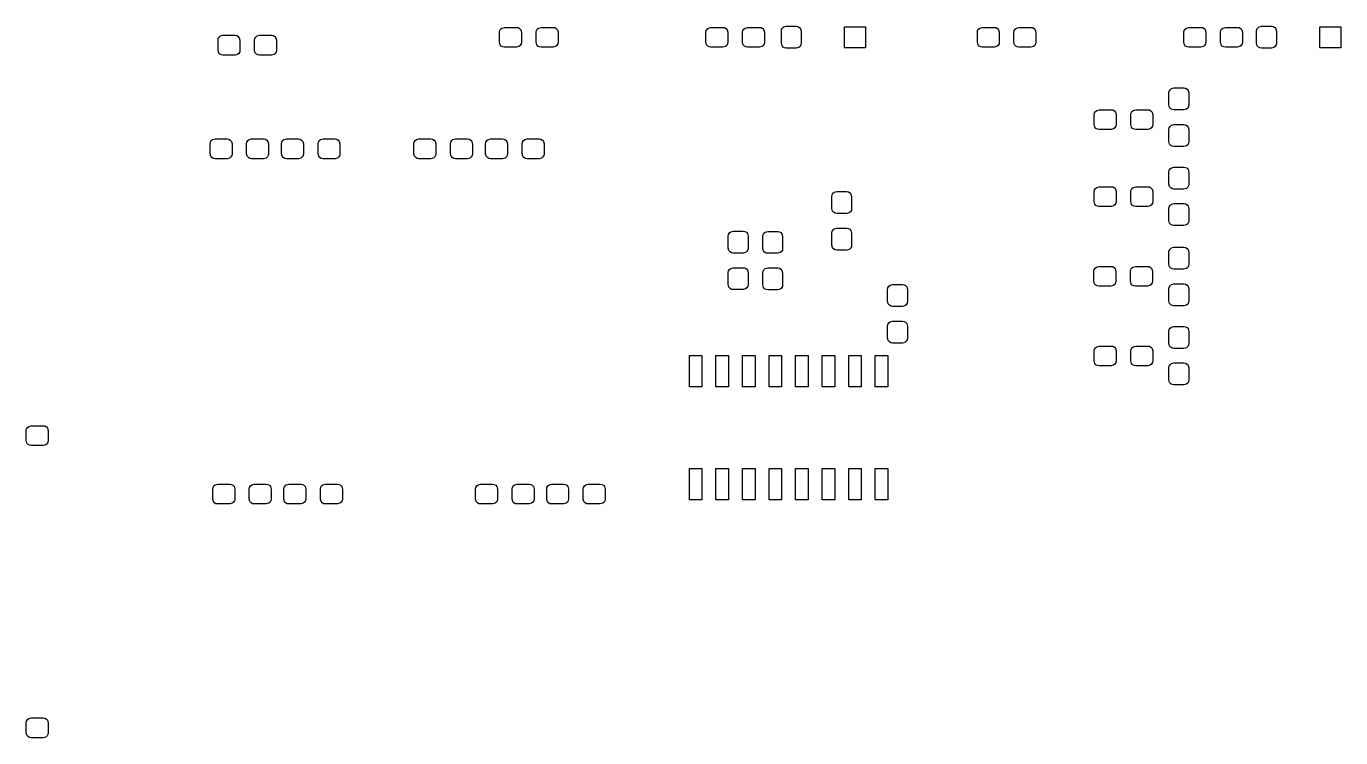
# Model space of a CAD drawing. Extents: x 40 to 162, y -131 to -60.
# Drawn here: x 98.8 to 161.7, y -131.2 to -97.1 of the extents above; entities that cross this region are included whole.
import ezdxf

# ---------------------------------------------------------------- set-up
doc = ezdxf.new("R2010")
doc.units = 0
doc.header["$MEASUREMENT"] = 0
doc.layers.add('BLACK', color=7, linetype='CONTINUOUS')

msp = doc.modelspace()

# ---------------------------------------------------------------- linework, layer by layer
at = {"layer": 'BLACK', "linetype": 'CONTINUOUS'}
for p, q in [((121.423, -97.4255), (121.437, -97.3443)), ((121.423, -97.9005), (121.423, -97.4255)), ((121.437, -97.3443), (121.479, -97.2728)), ((121.479, -97.2728), (121.542, -97.2198)), ((121.542, -97.2198), (121.66, -97.188)), ((121.66, -97.188), (122.235, -97.188)), ((122.235, -97.188), (122.317, -97.2023)), ((122.317, -97.2023), (122.388, -97.2436)), ((122.388, -97.2436), (122.441, -97.3067)), ((122.441, -97.3067), (122.473, -97.4255)), ((122.473, -97.4255), (122.473, -97.9005)), ((123.173, -97.4255), (123.187, -97.3443)), ((123.173, -97.9005), (123.173, -97.4255)), ((123.187, -97.3443), (123.229, -97.2728)), ((123.229, -97.2728), (123.292, -97.2198)), ((123.292, -97.2198), (123.41, -97.188)), ((123.41, -97.188), (123.985, -97.188)), ((123.985, -97.188), (124.067, -97.2023)), ((124.067, -97.2023), (124.138, -97.2436)), ((124.138, -97.2436), (124.191, -97.3067)), ((124.191, -97.3067), (124.223, -97.4255)), ((124.223, -97.4255), (124.223, -97.9005)), ((131.301, -97.4255), (131.315, -97.3443)), ((131.301, -97.9005), (131.301, -97.4255)), ((131.315, -97.3443), (131.357, -97.2728)), ((131.357, -97.2728), (131.42, -97.2198)), ((131.42, -97.2198), (131.538, -97.188)), ((131.538, -97.188), (132.113, -97.188)), ((132.113, -97.188), (132.195, -97.2023)), ((132.195, -97.2023), (132.266, -97.2436)), ((132.266, -97.2436), (132.319, -97.3067)), ((132.319, -97.3067), (132.351, -97.4255)), ((132.351, -97.4255), (132.351, -97.9005)), ((133.051, -97.4255), (133.065, -97.3443)), ((133.051, -97.9005), (133.051, -97.4255)), ((133.065, -97.3443), (133.107, -97.2728)), ((133.107, -97.2728), (133.17, -97.2198)), ((133.17, -97.2198), (133.288, -97.188)), ((133.288, -97.188), (133.863, -97.188)), ((133.863, -97.188), (133.945, -97.2023)), ((133.945, -97.2023), (134.016, -97.2436)), ((134.016, -97.2436), (134.069, -97.3067)), ((134.069, -97.3067), (134.101, -97.4255)), ((134.101, -97.4255), (134.101, -97.9005)), ((134.907, -97.3755), (134.921, -97.2943)), ((134.907, -97.9505), (134.907, -97.3755)), ((134.921, -97.2943), (134.963, -97.2228)), ((134.963, -97.2228), (135.026, -97.1698)), ((135.026, -97.1698), (135.144, -97.138)), ((135.144, -97.138), (135.619, -97.138)), ((135.619, -97.138), (135.701, -97.1523)), ((135.701, -97.1523), (135.772, -97.1936)), ((135.772, -97.1936), (135.825, -97.2567)), ((135.825, -97.2567), (135.857, -97.3755)), ((135.857, -97.3755), (135.857, -97.9505)), ((137.93, -98.163), (137.93, -97.163)), ((137.93, -97.163), (138.93, -97.163)), ((138.93, -97.163), (138.93, -98.163)), ((144.283, -97.4255), (144.297, -97.3443)), ((144.283, -97.9005), (144.283, -97.4255)), ((144.297, -97.3443), (144.339, -97.2728)), ((144.339, -97.2728), (144.402, -97.2198)), ((144.402, -97.2198), (144.52, -97.188)), ((144.52, -97.188), (145.095, -97.188)), ((145.095, -97.188), (145.177, -97.2023)), ((145.177, -97.2023), (145.248, -97.2436)), ((145.248, -97.2436), (145.301, -97.3067)), ((145.301, -97.3067), (145.333, -97.4255)), ((145.333, -97.4255), (145.333, -97.9005)), ((146.033, -97.4255), (146.047, -97.3443)), ((146.033, -97.9005), (146.033, -97.4255)), ((146.047, -97.3443), (146.089, -97.2728)), ((146.089, -97.2728), (146.152, -97.2198)), ((146.152, -97.2198), (146.27, -97.188)), ((146.27, -97.188), (146.845, -97.188)), ((146.845, -97.188), (146.927, -97.2023)), ((146.927, -97.2023), (146.998, -97.2436)), ((146.998, -97.2436), (147.051, -97.3067)), ((147.051, -97.3067), (147.083, -97.4255)), ((147.083, -97.4255), (147.083, -97.9005)), ((154.161, -97.4255), (154.175, -97.3443)), ((154.161, -97.9005), (154.161, -97.4255)), ((154.175, -97.3443), (154.217, -97.2728)), ((154.217, -97.2728), (154.28, -97.2198)), ((154.28, -97.2198), (154.398, -97.188)), ((154.398, -97.188), (154.974, -97.188)), ((154.974, -97.188), (155.055, -97.2023)), ((155.055, -97.2023), (155.126, -97.2436)), ((155.126, -97.2436), (155.179, -97.3067)), ((155.179, -97.3067), (155.211, -97.4255)), ((155.211, -97.4255), (155.211, -97.9005)), ((155.911, -97.4255), (155.925, -97.3443)), ((155.911, -97.9005), (155.911, -97.4255)), ((155.925, -97.3443), (155.967, -97.2728)), ((155.967, -97.2728), (156.03, -97.2198)), ((156.03, -97.2198), (156.148, -97.188)), ((156.148, -97.188), (156.724, -97.188)), ((156.724, -97.188), (156.805, -97.2023)), ((156.805, -97.2023), (156.876, -97.2436)), ((156.876, -97.2436), (156.929, -97.3067)), ((156.929, -97.3067), (156.961, -97.4255)), ((156.961, -97.4255), (156.961, -97.9005)), ((157.64, -97.3755), (157.654, -97.2943)), ((157.64, -97.9505), (157.64, -97.3755)), ((157.654, -97.2943), (157.696, -97.2228)), ((157.696, -97.2228), (157.759, -97.1698)), ((157.759, -97.1698), (157.877, -97.138)), ((157.877, -97.138), (158.352, -97.138)), ((158.352, -97.138), (158.434, -97.1523)), ((158.434, -97.1523), (158.505, -97.1936)), ((158.505, -97.1936), (158.558, -97.2567)), ((158.558, -97.2567), (158.59, -97.3755)), ((158.59, -97.3755), (158.59, -97.9505)), ((160.663, -98.163), (160.663, -97.163)), ((160.663, -97.163), (161.663, -97.163)), ((161.663, -97.163), (161.663, -98.163)), ((107.961, -97.8065), (107.975, -97.7253)), ((107.961, -98.2815), (107.961, -97.8065)), ((107.975, -97.7253), (108.017, -97.6538)), ((108.017, -97.6538), (108.08, -97.6008)), ((108.08, -97.6008), (108.198, -97.569)), ((108.198, -97.569), (108.773, -97.569)), ((108.773, -97.569), (108.855, -97.5833)), ((108.855, -97.5833), (108.926, -97.6246)), ((108.926, -97.6246), (108.979, -97.6877)), ((108.979, -97.6877), (109.011, -97.8065)), ((109.011, -97.8065), (109.011, -98.2815)), ((109.711, -97.8065), (109.725, -97.7253)), ((109.711, -98.2815), (109.711, -97.8065)), ((109.725, -97.7253), (109.767, -97.6538)), ((109.767, -97.6538), (109.83, -97.6008)), ((109.83, -97.6008), (109.948, -97.569)), ((109.948, -97.569), (110.523, -97.569)), ((110.523, -97.569), (110.605, -97.5833)), ((110.605, -97.5833), (110.676, -97.6246)), ((110.676, -97.6246), (110.729, -97.6877)), ((110.729, -97.6877), (110.761, -97.8065)), ((110.761, -97.8065), (110.761, -98.2815)), ((121.455, -98.0192), (121.423, -97.9005)), ((121.508, -98.0824), (121.455, -98.0192)), ((121.579, -98.1237), (121.508, -98.0824)), ((122.417, -98.0532), (122.354, -98.1062)), ((122.459, -97.9817), (122.417, -98.0532)), ((122.473, -97.9005), (122.459, -97.9817)), ((123.205, -98.0192), (123.173, -97.9005)), ((123.258, -98.0824), (123.205, -98.0192)), ((123.329, -98.1237), (123.258, -98.0824)), ((124.167, -98.0532), (124.104, -98.1062)), ((124.209, -97.9817), (124.167, -98.0532)), ((124.223, -97.9005), (124.209, -97.9817)), ((131.333, -98.0192), (131.301, -97.9005)), ((131.386, -98.0824), (131.333, -98.0192)), ((131.457, -98.1237), (131.386, -98.0824)), ((132.295, -98.0532), (132.232, -98.1062)), ((132.337, -97.9817), (132.295, -98.0532)), ((132.351, -97.9005), (132.337, -97.9817)), ((133.083, -98.0192), (133.051, -97.9005)), ((133.136, -98.0824), (133.083, -98.0192)), ((133.207, -98.1237), (133.136, -98.0824)), ((134.045, -98.0532), (133.982, -98.1062)), ((134.087, -97.9817), (134.045, -98.0532)), ((134.101, -97.9005), (134.087, -97.9817)), ((134.939, -98.0692), (134.907, -97.9505)), ((134.992, -98.1324), (134.939, -98.0692)), ((135.843, -98.0317), (135.801, -98.1032)), ((135.857, -97.9505), (135.843, -98.0317)), ((144.315, -98.0192), (144.283, -97.9005)), ((144.368, -98.0824), (144.315, -98.0192)), ((144.439, -98.1237), (144.368, -98.0824)), ((145.277, -98.0532), (145.214, -98.1062)), ((145.319, -97.9817), (145.277, -98.0532)), ((145.333, -97.9005), (145.319, -97.9817)), ((146.065, -98.0192), (146.033, -97.9005)), ((146.118, -98.0824), (146.065, -98.0192)), ((146.189, -98.1237), (146.118, -98.0824)), ((147.027, -98.0532), (146.964, -98.1062)), ((147.069, -97.9817), (147.027, -98.0532)), ((147.083, -97.9005), (147.069, -97.9817)), ((154.193, -98.0192), (154.161, -97.9005)), ((154.246, -98.0824), (154.193, -98.0192)), ((154.317, -98.1237), (154.246, -98.0824)), ((155.155, -98.0532), (155.092, -98.1062)), ((155.197, -97.9817), (155.155, -98.0532)), ((155.211, -97.9005), (155.197, -97.9817)), ((155.943, -98.0192), (155.911, -97.9005)), ((155.996, -98.0824), (155.943, -98.0192)), ((156.067, -98.1237), (155.996, -98.0824)), ((156.905, -98.0532), (156.842, -98.1062)), ((156.947, -97.9817), (156.905, -98.0532)), ((156.961, -97.9005), (156.947, -97.9817)), ((157.672, -98.0692), (157.64, -97.9505)), ((157.725, -98.1324), (157.672, -98.0692)), ((158.576, -98.0317), (158.534, -98.1032)), ((158.59, -97.9505), (158.576, -98.0317)), ((107.993, -98.4002), (107.961, -98.2815)), ((108.046, -98.4634), (107.993, -98.4002)), ((108.117, -98.5047), (108.046, -98.4634)), ((108.198, -98.519), (108.117, -98.5047)), ((108.773, -98.519), (108.198, -98.519)), ((108.892, -98.4872), (108.773, -98.519)), ((108.955, -98.4342), (108.892, -98.4872)), ((108.997, -98.3627), (108.955, -98.4342)), ((109.011, -98.2815), (108.997, -98.3627)), ((109.743, -98.4002), (109.711, -98.2815)), ((109.796, -98.4634), (109.743, -98.4002)), ((109.867, -98.5047), (109.796, -98.4634)), ((109.948, -98.519), (109.867, -98.5047)), ((110.523, -98.519), (109.948, -98.519)), ((110.642, -98.4872), (110.523, -98.519)), ((110.705, -98.4342), (110.642, -98.4872)), ((110.747, -98.3627), (110.705, -98.4342)), ((110.761, -98.2815), (110.747, -98.3627)), ((121.66, -98.138), (121.579, -98.1237)), ((122.235, -98.138), (121.66, -98.138)), ((122.354, -98.1062), (122.235, -98.138)), ((123.41, -98.138), (123.329, -98.1237)), ((123.985, -98.138), (123.41, -98.138)), ((124.104, -98.1062), (123.985, -98.138)), ((131.538, -98.138), (131.457, -98.1237)), ((132.113, -98.138), (131.538, -98.138)), ((132.232, -98.1062), (132.113, -98.138)), ((133.288, -98.138), (133.207, -98.1237)), ((133.863, -98.138), (133.288, -98.138)), ((133.982, -98.1062), (133.863, -98.138)), ((135.063, -98.1737), (134.992, -98.1324)), ((135.144, -98.188), (135.063, -98.1737)), ((135.619, -98.188), (135.144, -98.188)), ((135.738, -98.1562), (135.619, -98.188)), ((135.801, -98.1032), (135.738, -98.1562)), ((138.93, -98.163), (137.93, -98.163)), ((144.52, -98.138), (144.439, -98.1237)), ((145.095, -98.138), (144.52, -98.138)), ((145.214, -98.1062), (145.095, -98.138)), ((146.27, -98.138), (146.189, -98.1237)), ((146.845, -98.138), (146.27, -98.138)), ((146.964, -98.1062), (146.845, -98.138)), ((154.398, -98.138), (154.317, -98.1237)), ((154.974, -98.138), (154.398, -98.138)), ((155.092, -98.1062), (154.974, -98.138)), ((156.148, -98.138), (156.067, -98.1237)), ((156.724, -98.138), (156.148, -98.138)), ((156.842, -98.1062), (156.724, -98.138)), ((157.796, -98.1737), (157.725, -98.1324)), ((157.877, -98.188), (157.796, -98.1737)), ((158.352, -98.188), (157.877, -98.188)), ((158.471, -98.1562), (158.352, -98.188)), ((158.534, -98.1032), (158.471, -98.1562)), ((161.663, -98.163), (160.663, -98.163)), ((153.449, -100.325), (153.463, -100.243)), ((153.449, -100.899), (153.449, -100.325)), ((153.463, -100.243), (153.505, -100.172)), ((153.505, -100.172), (153.568, -100.119)), ((153.568, -100.119), (153.686, -100.087)), ((153.686, -100.087), (154.161, -100.087)), ((154.161, -100.087), (154.243, -100.101)), ((154.243, -100.101), (154.314, -100.143)), ((154.314, -100.143), (154.367, -100.206)), ((154.367, -100.206), (154.399, -100.325)), ((154.399, -100.325), (154.399, -100.899)), ((149.885, -101.281), (149.927, -101.21)), ((149.927, -101.21), (149.99, -101.157)), ((149.99, -101.157), (150.108, -101.125)), ((150.108, -101.125), (150.683, -101.125)), ((150.683, -101.125), (150.765, -101.139)), ((150.765, -101.139), (150.836, -101.181)), ((150.836, -101.181), (150.889, -101.244)), ((151.635, -101.281), (151.677, -101.21)), ((151.677, -101.21), (151.74, -101.157)), ((151.74, -101.157), (151.858, -101.125)), ((151.858, -101.125), (152.433, -101.125)), ((152.433, -101.125), (152.515, -101.139)), ((152.515, -101.139), (152.586, -101.181)), ((152.586, -101.181), (152.639, -101.244)), ((153.481, -101.018), (153.449, -100.899)), ((153.534, -101.081), (153.481, -101.018)), ((153.605, -101.123), (153.534, -101.081)), ((153.686, -101.137), (153.605, -101.123)), ((154.161, -101.137), (153.686, -101.137)), ((154.28, -101.105), (154.161, -101.137)), ((154.343, -101.052), (154.28, -101.105)), ((154.385, -100.981), (154.343, -101.052)), ((154.399, -100.899), (154.385, -100.981)), ((149.871, -101.362), (149.885, -101.281)), ((149.871, -101.837), (149.871, -101.362)), ((149.903, -101.956), (149.871, -101.837)), ((150.889, -101.244), (150.921, -101.362)), ((150.921, -101.837), (150.907, -101.919)), ((150.921, -101.362), (150.921, -101.837)), ((151.621, -101.362), (151.635, -101.281)), ((151.621, -101.837), (151.621, -101.362)), ((151.653, -101.956), (151.621, -101.837)), ((152.639, -101.244), (152.671, -101.362)), ((152.671, -101.837), (152.657, -101.919)), ((152.671, -101.362), (152.671, -101.837)), ((153.568, -101.869), (153.686, -101.837)), ((153.686, -101.837), (154.161, -101.837)), ((154.161, -101.837), (154.243, -101.851)), ((154.243, -101.851), (154.314, -101.893)), ((149.956, -102.019), (149.903, -101.956)), ((150.027, -102.061), (149.956, -102.019)), ((150.108, -102.075), (150.027, -102.061)), ((150.683, -102.075), (150.108, -102.075)), ((150.802, -102.043), (150.683, -102.075)), ((150.865, -101.99), (150.802, -102.043)), ((150.907, -101.919), (150.865, -101.99)), ((151.706, -102.019), (151.653, -101.956)), ((151.777, -102.061), (151.706, -102.019)), ((151.858, -102.075), (151.777, -102.061)), ((152.433, -102.075), (151.858, -102.075)), ((152.552, -102.043), (152.433, -102.075)), ((152.615, -101.99), (152.552, -102.043)), ((152.657, -101.919), (152.615, -101.99)), ((153.449, -102.075), (153.463, -101.993)), ((153.449, -102.649), (153.449, -102.075)), ((153.463, -101.993), (153.505, -101.922)), ((153.505, -101.922), (153.568, -101.869)), ((154.314, -101.893), (154.367, -101.956)), ((154.367, -101.956), (154.399, -102.075)), ((154.399, -102.075), (154.399, -102.649)), ((107.58, -102.759), (107.594, -102.678)), ((107.58, -103.234), (107.58, -102.759)), ((107.594, -102.678), (107.636, -102.607)), ((107.636, -102.607), (107.699, -102.554)), ((107.699, -102.554), (107.817, -102.522)), ((107.817, -102.522), (108.392, -102.522)), ((108.392, -102.522), (108.474, -102.536)), ((108.474, -102.536), (108.545, -102.578)), ((108.545, -102.578), (108.598, -102.641)), ((108.598, -102.641), (108.63, -102.759)), ((108.63, -102.759), (108.63, -103.234)), ((109.33, -102.759), (109.344, -102.678)), ((109.33, -103.234), (109.33, -102.759)), ((109.344, -102.678), (109.386, -102.607)), ((109.386, -102.607), (109.449, -102.554)), ((109.449, -102.554), (109.567, -102.522)), ((109.567, -102.522), (110.142, -102.522)), ((110.142, -102.522), (110.224, -102.536)), ((110.224, -102.536), (110.295, -102.578)), ((110.295, -102.578), (110.348, -102.641)), ((110.348, -102.641), (110.38, -102.759)), ((110.38, -102.759), (110.38, -103.234)), ((110.995, -102.759), (111.009, -102.678)), ((110.995, -103.234), (110.995, -102.759)), ((111.009, -102.678), (111.051, -102.607)), ((111.051, -102.607), (111.114, -102.554)), ((111.114, -102.554), (111.233, -102.522)), ((111.233, -102.522), (111.807, -102.522)), ((111.807, -102.522), (111.889, -102.536)), ((111.889, -102.536), (111.96, -102.578)), ((111.96, -102.578), (112.013, -102.641)), ((112.013, -102.641), (112.045, -102.759)), ((112.045, -102.759), (112.045, -103.234)), ((112.745, -102.759), (112.759, -102.678)), ((112.745, -103.234), (112.745, -102.759)), ((112.759, -102.678), (112.801, -102.607)), ((112.801, -102.607), (112.864, -102.554)), ((112.864, -102.554), (112.983, -102.522)), ((112.983, -102.522), (113.557, -102.522)), ((113.557, -102.522), (113.639, -102.536)), ((113.639, -102.536), (113.71, -102.578)), ((113.71, -102.578), (113.763, -102.641)), ((113.763, -102.641), (113.795, -102.759)), ((113.795, -102.759), (113.795, -103.234)), ((117.331, -102.759), (117.345, -102.678)), ((117.331, -103.234), (117.331, -102.759)), ((117.345, -102.678), (117.387, -102.607)), ((117.387, -102.607), (117.45, -102.554)), ((117.45, -102.554), (117.569, -102.522)), ((117.569, -102.522), (118.143, -102.522)), ((118.143, -102.522), (118.225, -102.536)), ((118.225, -102.536), (118.296, -102.578)), ((118.296, -102.578), (118.349, -102.641)), ((118.349, -102.641), (118.381, -102.759)), ((118.381, -102.759), (118.381, -103.234)), ((119.081, -102.759), (119.095, -102.678)), ((119.081, -103.234), (119.081, -102.759)), ((119.095, -102.678), (119.137, -102.607)), ((119.137, -102.607), (119.2, -102.554)), ((119.2, -102.554), (119.319, -102.522)), ((119.319, -102.522), (119.893, -102.522)), ((119.893, -102.522), (119.975, -102.536)), ((119.975, -102.536), (120.046, -102.578)), ((120.046, -102.578), (120.099, -102.641)), ((120.099, -102.641), (120.131, -102.759)), ((120.131, -102.759), (120.131, -103.234)), ((120.76, -102.759), (120.774, -102.678)), ((120.76, -103.234), (120.76, -102.759)), ((120.774, -102.678), (120.816, -102.607)), ((120.816, -102.607), (120.879, -102.554)), ((120.879, -102.554), (120.997, -102.522)), ((120.997, -102.522), (121.572, -102.522)), ((121.572, -102.522), (121.654, -102.536)), ((121.654, -102.536), (121.725, -102.578)), ((121.725, -102.578), (121.778, -102.641)), ((121.778, -102.641), (121.81, -102.759)), ((121.81, -102.759), (121.81, -103.234)), ((122.51, -102.759), (122.524, -102.678)), ((122.51, -103.234), (122.51, -102.759)), ((122.524, -102.678), (122.566, -102.607)), ((122.566, -102.607), (122.629, -102.554)), ((122.629, -102.554), (122.747, -102.522)), ((122.747, -102.522), (123.322, -102.522)), ((123.322, -102.522), (123.404, -102.536)), ((123.404, -102.536), (123.475, -102.578)), ((123.475, -102.578), (123.528, -102.641)), ((123.528, -102.641), (123.56, -102.759)), ((123.56, -102.759), (123.56, -103.234)), ((153.481, -102.768), (153.449, -102.649)), ((153.534, -102.831), (153.481, -102.768)), ((153.605, -102.873), (153.534, -102.831)), ((153.686, -102.887), (153.605, -102.873)), ((154.161, -102.887), (153.686, -102.887)), ((154.28, -102.855), (154.161, -102.887)), ((154.343, -102.802), (154.28, -102.855)), ((154.385, -102.731), (154.343, -102.802)), ((154.399, -102.649), (154.385, -102.731)), ((107.612, -103.353), (107.58, -103.234)), ((107.665, -103.416), (107.612, -103.353)), ((107.736, -103.458), (107.665, -103.416)), ((107.817, -103.472), (107.736, -103.458)), ((108.392, -103.472), (107.817, -103.472)), ((108.511, -103.44), (108.392, -103.472)), ((108.574, -103.387), (108.511, -103.44)), ((108.616, -103.316), (108.574, -103.387)), ((108.63, -103.234), (108.616, -103.316)), ((109.362, -103.353), (109.33, -103.234)), ((109.415, -103.416), (109.362, -103.353)), ((109.486, -103.458), (109.415, -103.416)), ((109.567, -103.472), (109.486, -103.458)), ((110.142, -103.472), (109.567, -103.472)), ((110.261, -103.44), (110.142, -103.472)), ((110.324, -103.387), (110.261, -103.44)), ((110.366, -103.316), (110.324, -103.387)), ((110.38, -103.234), (110.366, -103.316)), ((111.027, -103.353), (110.995, -103.234)), ((111.08, -103.416), (111.027, -103.353)), ((111.151, -103.458), (111.08, -103.416)), ((111.233, -103.472), (111.151, -103.458)), ((111.807, -103.472), (111.233, -103.472)), ((111.926, -103.44), (111.807, -103.472)), ((111.989, -103.387), (111.926, -103.44)), ((112.031, -103.316), (111.989, -103.387)), ((112.045, -103.234), (112.031, -103.316)), ((112.777, -103.353), (112.745, -103.234)), ((112.83, -103.416), (112.777, -103.353)), ((112.901, -103.458), (112.83, -103.416)), ((112.983, -103.472), (112.901, -103.458)), ((113.557, -103.472), (112.983, -103.472)), ((113.676, -103.44), (113.557, -103.472)), ((113.739, -103.387), (113.676, -103.44)), ((113.781, -103.316), (113.739, -103.387)), ((113.795, -103.234), (113.781, -103.316)), ((117.363, -103.353), (117.331, -103.234)), ((117.416, -103.416), (117.363, -103.353)), ((117.487, -103.458), (117.416, -103.416)), ((117.569, -103.472), (117.487, -103.458)), ((118.143, -103.472), (117.569, -103.472)), ((118.262, -103.44), (118.143, -103.472)), ((118.325, -103.387), (118.262, -103.44)), ((118.367, -103.316), (118.325, -103.387)), ((118.381, -103.234), (118.367, -103.316)), ((119.113, -103.353), (119.081, -103.234)), ((119.166, -103.416), (119.113, -103.353)), ((119.237, -103.458), (119.166, -103.416)), ((119.319, -103.472), (119.237, -103.458)), ((119.893, -103.472), (119.319, -103.472)), ((120.012, -103.44), (119.893, -103.472)), ((120.075, -103.387), (120.012, -103.44)), ((120.117, -103.316), (120.075, -103.387)), ((120.131, -103.234), (120.117, -103.316)), ((120.792, -103.353), (120.76, -103.234)), ((120.845, -103.416), (120.792, -103.353)), ((120.916, -103.458), (120.845, -103.416)), ((120.997, -103.472), (120.916, -103.458)), ((121.572, -103.472), (120.997, -103.472)), ((121.691, -103.44), (121.572, -103.472)), ((121.754, -103.387), (121.691, -103.44)), ((121.796, -103.316), (121.754, -103.387)), ((121.81, -103.234), (121.796, -103.316)), ((122.542, -103.353), (122.51, -103.234)), ((122.595, -103.416), (122.542, -103.353)), ((122.666, -103.458), (122.595, -103.416)), ((122.747, -103.472), (122.666, -103.458)), ((123.322, -103.472), (122.747, -103.472)), ((123.441, -103.44), (123.322, -103.472)), ((123.504, -103.387), (123.441, -103.44)), ((123.546, -103.316), (123.504, -103.387)), ((123.56, -103.234), (123.546, -103.316)), ((153.449, -104.106), (153.463, -104.025)), ((153.449, -104.681), (153.449, -104.106)), ((153.463, -104.025), (153.505, -103.954)), ((153.505, -103.954), (153.568, -103.901)), ((153.568, -103.901), (153.686, -103.869)), ((153.686, -103.869), (154.161, -103.869)), ((154.161, -103.869), (154.243, -103.883)), ((154.243, -103.883), (154.314, -103.925)), ((154.314, -103.925), (154.367, -103.988)), ((154.367, -103.988), (154.399, -104.106)), ((154.399, -104.106), (154.399, -104.681)), ((149.871, -105.045), (149.885, -104.964)), ((149.885, -104.964), (149.927, -104.893)), ((149.927, -104.893), (149.99, -104.84)), ((149.99, -104.84), (150.108, -104.808)), ((150.108, -104.808), (150.683, -104.808)), ((150.683, -104.808), (150.765, -104.822)), ((150.765, -104.822), (150.836, -104.864)), ((150.836, -104.864), (150.889, -104.927)), ((150.889, -104.927), (150.921, -105.045)), ((151.621, -105.045), (151.635, -104.964)), ((151.635, -104.964), (151.677, -104.893)), ((151.677, -104.893), (151.74, -104.84)), ((151.74, -104.84), (151.858, -104.808)), ((151.858, -104.808), (152.433, -104.808)), ((152.433, -104.808), (152.515, -104.822)), ((152.515, -104.822), (152.586, -104.864)), ((152.586, -104.864), (152.639, -104.927)), ((152.639, -104.927), (152.671, -105.045)), ((153.481, -104.8), (153.449, -104.681)), ((153.534, -104.863), (153.481, -104.8)), ((153.605, -104.905), (153.534, -104.863)), ((153.686, -104.919), (153.605, -104.905)), ((154.161, -104.919), (153.686, -104.919)), ((154.28, -104.887), (154.161, -104.919)), ((154.343, -104.834), (154.28, -104.887)), ((154.385, -104.763), (154.343, -104.834)), ((154.399, -104.681), (154.385, -104.763)), ((137.32, -105.277), (137.334, -105.196)), ((137.32, -105.852), (137.32, -105.277)), ((137.334, -105.196), (137.376, -105.125)), ((137.376, -105.125), (137.439, -105.072)), ((137.439, -105.072), (137.558, -105.04)), ((137.558, -105.04), (138.032, -105.04)), ((138.032, -105.04), (138.114, -105.054)), ((138.114, -105.054), (138.185, -105.096)), ((138.185, -105.096), (138.238, -105.159)), ((138.238, -105.159), (138.27, -105.277)), ((138.27, -105.277), (138.27, -105.852)), ((149.871, -105.52), (149.871, -105.045)), ((149.903, -105.639), (149.871, -105.52)), ((150.907, -105.602), (150.865, -105.673)), ((150.921, -105.52), (150.907, -105.602)), ((150.921, -105.045), (150.921, -105.52)), ((151.621, -105.52), (151.621, -105.045)), ((151.653, -105.639), (151.621, -105.52)), ((152.657, -105.602), (152.615, -105.673)), ((152.671, -105.52), (152.657, -105.602)), ((152.671, -105.045), (152.671, -105.52)), ((153.568, -105.651), (153.686, -105.619)), ((153.686, -105.619), (154.161, -105.619)), ((154.161, -105.619), (154.243, -105.633)), ((137.352, -105.971), (137.32, -105.852)), ((137.405, -106.034), (137.352, -105.971)), ((137.476, -106.076), (137.405, -106.034)), ((137.558, -106.09), (137.476, -106.076)), ((138.032, -106.09), (137.558, -106.09)), ((138.151, -106.058), (138.032, -106.09)), ((138.214, -106.005), (138.151, -106.058)), ((138.256, -105.934), (138.214, -106.005)), ((138.27, -105.852), (138.256, -105.934)), ((149.956, -105.702), (149.903, -105.639)), ((150.027, -105.744), (149.956, -105.702)), ((150.108, -105.758), (150.027, -105.744)), ((150.683, -105.758), (150.108, -105.758)), ((150.802, -105.726), (150.683, -105.758)), ((150.865, -105.673), (150.802, -105.726)), ((151.706, -105.702), (151.653, -105.639)), ((151.777, -105.744), (151.706, -105.702)), ((151.858, -105.758), (151.777, -105.744)), ((152.433, -105.758), (151.858, -105.758)), ((152.552, -105.726), (152.433, -105.758)), ((152.615, -105.673), (152.552, -105.726)), ((153.449, -105.856), (153.463, -105.775)), ((153.449, -106.431), (153.449, -105.856)), ((153.463, -105.775), (153.505, -105.704)), ((153.505, -105.704), (153.568, -105.651)), ((154.243, -105.633), (154.314, -105.675)), ((154.314, -105.675), (154.367, -105.738)), ((154.367, -105.738), (154.399, -105.856)), ((154.399, -105.856), (154.399, -106.431)), ((137.334, -106.946), (137.376, -106.875)), ((137.376, -106.875), (137.439, -106.822)), ((137.439, -106.822), (137.558, -106.79)), ((137.558, -106.79), (138.032, -106.79)), ((138.032, -106.79), (138.114, -106.804)), ((138.114, -106.804), (138.185, -106.846)), ((138.185, -106.846), (138.238, -106.909)), ((153.481, -106.55), (153.449, -106.431)), ((153.534, -106.613), (153.481, -106.55)), ((153.605, -106.655), (153.534, -106.613)), ((153.686, -106.669), (153.605, -106.655)), ((154.161, -106.669), (153.686, -106.669)), ((154.28, -106.637), (154.161, -106.669)), ((154.343, -106.584), (154.28, -106.637)), ((154.385, -106.513), (154.343, -106.584)), ((154.399, -106.431), (154.385, -106.513)), ((132.367, -107.168), (132.381, -107.087)), ((132.367, -107.743), (132.367, -107.168)), ((132.381, -107.087), (132.423, -107.016)), ((132.423, -107.016), (132.486, -106.963)), ((132.486, -106.963), (132.605, -106.931)), ((132.605, -106.931), (133.079, -106.931)), ((133.079, -106.931), (133.161, -106.945)), ((133.161, -106.945), (133.232, -106.987)), ((133.232, -106.987), (133.285, -107.05)), ((133.285, -107.05), (133.317, -107.168)), ((133.317, -107.168), (133.317, -107.743)), ((134.018, -107.182), (134.032, -107.101)), ((134.018, -107.757), (134.018, -107.182)), ((134.032, -107.101), (134.074, -107.03)), ((134.074, -107.03), (134.137, -106.977)), ((134.137, -106.977), (134.255, -106.945)), ((134.255, -106.945), (134.731, -106.945)), ((134.731, -106.945), (134.812, -106.959)), ((134.812, -106.959), (134.883, -107.001)), ((134.883, -107.001), (134.936, -107.064)), ((134.936, -107.064), (134.968, -107.182)), ((134.968, -107.182), (134.968, -107.757)), ((137.32, -107.027), (137.334, -106.946)), ((137.32, -107.602), (137.32, -107.027)), ((138.238, -106.909), (138.27, -107.027)), ((138.27, -107.027), (138.27, -107.602)), ((132.399, -107.862), (132.367, -107.743)), ((132.452, -107.925), (132.399, -107.862)), ((132.523, -107.967), (132.452, -107.925)), ((132.605, -107.981), (132.523, -107.967)), ((133.079, -107.981), (132.605, -107.981)), ((133.198, -107.949), (133.079, -107.981)), ((133.261, -107.896), (133.198, -107.949)), ((133.303, -107.825), (133.261, -107.896)), ((133.317, -107.743), (133.303, -107.825)), ((134.05, -107.876), (134.018, -107.757)), ((134.103, -107.939), (134.05, -107.876)), ((134.174, -107.981), (134.103, -107.939)), ((134.255, -107.995), (134.174, -107.981)), ((134.731, -107.995), (134.255, -107.995)), ((134.849, -107.963), (134.731, -107.995)), ((134.912, -107.91), (134.849, -107.963)), ((134.954, -107.839), (134.912, -107.91)), ((134.968, -107.757), (134.954, -107.839)), ((137.352, -107.721), (137.32, -107.602)), ((137.405, -107.784), (137.352, -107.721)), ((137.476, -107.826), (137.405, -107.784)), ((137.558, -107.84), (137.476, -107.826)), ((138.032, -107.84), (137.558, -107.84)), ((138.151, -107.808), (138.032, -107.84)), ((138.214, -107.755), (138.151, -107.808)), ((138.256, -107.684), (138.214, -107.755)), ((138.27, -107.602), (138.256, -107.684)), ((153.449, -107.944), (153.463, -107.863)), ((153.449, -108.519), (153.449, -107.944)), ((153.463, -107.863), (153.505, -107.792)), ((153.505, -107.792), (153.568, -107.739)), ((153.568, -107.739), (153.686, -107.707)), ((153.686, -107.707), (154.161, -107.707)), ((154.161, -107.707), (154.243, -107.721)), ((154.243, -107.721), (154.314, -107.763)), ((154.314, -107.763), (154.367, -107.826)), ((154.367, -107.826), (154.399, -107.944)), ((154.399, -107.944), (154.399, -108.519)), ((132.381, -108.837), (132.423, -108.766)), ((132.423, -108.766), (132.486, -108.713)), ((132.486, -108.713), (132.605, -108.681)), ((132.605, -108.681), (133.079, -108.681)), ((133.079, -108.681), (133.161, -108.695)), ((133.161, -108.695), (133.232, -108.737)), ((133.232, -108.737), (133.285, -108.8)), ((134.074, -108.78), (134.137, -108.727)), ((134.137, -108.727), (134.255, -108.695)), ((134.255, -108.695), (134.731, -108.695)), ((134.731, -108.695), (134.812, -108.709)), ((134.812, -108.709), (134.883, -108.751)), ((134.883, -108.751), (134.936, -108.814)), ((149.871, -108.774), (149.913, -108.703)), ((149.913, -108.703), (149.976, -108.65)), ((149.976, -108.65), (150.094, -108.618)), ((150.094, -108.618), (150.669, -108.618)), ((150.669, -108.618), (150.751, -108.632)), ((150.751, -108.632), (150.822, -108.674)), ((150.822, -108.674), (150.875, -108.737)), ((150.875, -108.737), (150.907, -108.855)), ((151.621, -108.774), (151.663, -108.703)), ((151.663, -108.703), (151.726, -108.65)), ((151.726, -108.65), (151.844, -108.618)), ((151.844, -108.618), (152.419, -108.618)), ((152.419, -108.618), (152.501, -108.632)), ((152.501, -108.632), (152.572, -108.674)), ((152.572, -108.674), (152.625, -108.737)), ((152.625, -108.737), (152.657, -108.855)), ((153.481, -108.638), (153.449, -108.519)), ((153.534, -108.701), (153.481, -108.638)), ((153.605, -108.743), (153.534, -108.701)), ((153.686, -108.757), (153.605, -108.743)), ((154.161, -108.757), (153.686, -108.757)), ((154.28, -108.725), (154.161, -108.757)), ((154.343, -108.672), (154.28, -108.725)), ((154.385, -108.601), (154.343, -108.672)), ((154.399, -108.519), (154.385, -108.601)), ((132.367, -108.918), (132.381, -108.837)), ((132.367, -109.493), (132.367, -108.918)), ((133.285, -108.8), (133.317, -108.918)), ((133.317, -108.918), (133.317, -109.493)), ((134.018, -108.932), (134.032, -108.851)), ((134.018, -109.507), (134.018, -108.932)), ((134.032, -108.851), (134.074, -108.78)), ((134.936, -108.814), (134.968, -108.932)), ((134.968, -108.932), (134.968, -109.507)), ((149.857, -108.855), (149.871, -108.774)), ((149.857, -109.331), (149.857, -108.855)), ((149.889, -109.449), (149.857, -109.331)), ((150.907, -109.331), (150.893, -109.412)), ((150.907, -108.855), (150.907, -109.331)), ((151.607, -108.855), (151.621, -108.774)), ((151.607, -109.331), (151.607, -108.855)), ((151.639, -109.449), (151.607, -109.331)), ((152.657, -109.331), (152.643, -109.412)), ((152.657, -108.855), (152.657, -109.331)), ((132.399, -109.612), (132.367, -109.493)), ((132.452, -109.675), (132.399, -109.612)), ((132.523, -109.717), (132.452, -109.675)), ((132.605, -109.731), (132.523, -109.717)), ((133.079, -109.731), (132.605, -109.731)), ((133.198, -109.699), (133.079, -109.731)), ((133.261, -109.646), (133.198, -109.699)), ((133.303, -109.575), (133.261, -109.646)), ((133.317, -109.493), (133.303, -109.575)), ((134.05, -109.626), (134.018, -109.507)), ((134.103, -109.689), (134.05, -109.626)), ((134.174, -109.731), (134.103, -109.689)), ((134.255, -109.745), (134.174, -109.731)), ((134.731, -109.745), (134.255, -109.745)), ((134.849, -109.713), (134.731, -109.745)), ((134.912, -109.66), (134.849, -109.713)), ((134.954, -109.589), (134.912, -109.66)), ((134.968, -109.507), (134.954, -109.589)), ((139.987, -109.722), (140.001, -109.641)), ((139.987, -110.297), (139.987, -109.722)), ((140.001, -109.641), (140.043, -109.57)), ((140.043, -109.57), (140.106, -109.517)), ((140.106, -109.517), (140.225, -109.485)), ((140.225, -109.485), (140.7, -109.485)), ((140.7, -109.485), (140.781, -109.499)), ((140.781, -109.499), (140.852, -109.541)), ((140.852, -109.541), (140.905, -109.604)), ((140.905, -109.604), (140.937, -109.722)), ((140.937, -109.722), (140.937, -110.297)), ((149.942, -109.512), (149.889, -109.449)), ((150.013, -109.554), (149.942, -109.512)), ((150.094, -109.568), (150.013, -109.554)), ((150.669, -109.568), (150.094, -109.568)), ((150.788, -109.536), (150.669, -109.568)), ((150.851, -109.483), (150.788, -109.536)), ((150.893, -109.412), (150.851, -109.483)), ((151.692, -109.512), (151.639, -109.449)), ((151.763, -109.554), (151.692, -109.512)), ((151.844, -109.568), (151.763, -109.554)), ((152.419, -109.568), (151.844, -109.568)), ((152.538, -109.536), (152.419, -109.568)), ((152.601, -109.483), (152.538, -109.536)), ((152.643, -109.412), (152.601, -109.483)), ((153.449, -109.694), (153.463, -109.613)), ((153.449, -110.269), (153.449, -109.694)), ((153.463, -109.613), (153.505, -109.542)), ((153.505, -109.542), (153.568, -109.489)), ((153.568, -109.489), (153.686, -109.457)), ((153.686, -109.457), (154.161, -109.457)), ((154.161, -109.457), (154.243, -109.471)), ((154.243, -109.471), (154.314, -109.513)), ((154.314, -109.513), (154.367, -109.576)), ((154.367, -109.576), (154.399, -109.694)), ((154.399, -109.694), (154.399, -110.269)), ((140.019, -110.416), (139.987, -110.297)), ((140.072, -110.479), (140.019, -110.416)), ((140.143, -110.521), (140.072, -110.479)), ((140.225, -110.535), (140.143, -110.521)), ((140.7, -110.535), (140.225, -110.535)), ((140.818, -110.503), (140.7, -110.535)), ((140.881, -110.45), (140.818, -110.503)), ((140.923, -110.379), (140.881, -110.45)), ((140.937, -110.297), (140.923, -110.379)), ((153.481, -110.388), (153.449, -110.269)), ((153.534, -110.451), (153.481, -110.388)), ((153.605, -110.493), (153.534, -110.451)), ((153.686, -110.507), (153.605, -110.493)), ((154.161, -110.507), (153.686, -110.507)), ((154.28, -110.475), (154.161, -110.507)), ((154.343, -110.422), (154.28, -110.475)), ((154.385, -110.351), (154.343, -110.422)), ((154.399, -110.269), (154.385, -110.351)), ((140.043, -111.32), (140.106, -111.267)), ((140.106, -111.267), (140.225, -111.235)), ((140.225, -111.235), (140.7, -111.235)), ((140.7, -111.235), (140.781, -111.249)), ((140.781, -111.249), (140.852, -111.291)), ((139.987, -111.472), (140.001, -111.391)), ((139.987, -112.047), (139.987, -111.472)), ((140.001, -111.391), (140.043, -111.32)), ((140.852, -111.291), (140.905, -111.354)), ((140.905, -111.354), (140.937, -111.472)), ((140.937, -111.472), (140.937, -112.047)), ((153.449, -111.727), (153.463, -111.645)), ((153.449, -112.301), (153.449, -111.727)), ((153.463, -111.645), (153.505, -111.574)), ((153.505, -111.574), (153.568, -111.521)), ((153.568, -111.521), (153.686, -111.489)), ((153.686, -111.489), (154.161, -111.489)), ((154.161, -111.489), (154.243, -111.503)), ((154.243, -111.503), (154.314, -111.545)), ((154.314, -111.545), (154.367, -111.608)), ((154.367, -111.608), (154.399, -111.727)), ((154.399, -111.727), (154.399, -112.301)), ((140.019, -112.166), (139.987, -112.047)), ((140.072, -112.229), (140.019, -112.166)), ((140.143, -112.271), (140.072, -112.229)), ((140.225, -112.285), (140.143, -112.271)), ((140.7, -112.285), (140.225, -112.285)), ((140.818, -112.253), (140.7, -112.285)), ((140.881, -112.2), (140.818, -112.253)), ((140.923, -112.129), (140.881, -112.2)), ((140.937, -112.047), (140.923, -112.129)), ((149.885, -112.584), (149.927, -112.513)), ((149.927, -112.513), (149.99, -112.46)), ((149.99, -112.46), (150.108, -112.428)), ((150.108, -112.428), (150.683, -112.428)), ((150.683, -112.428), (150.765, -112.442)), ((150.765, -112.442), (150.836, -112.484)), ((150.836, -112.484), (150.889, -112.547)), ((151.635, -112.584), (151.677, -112.513)), ((151.677, -112.513), (151.74, -112.46)), ((151.74, -112.46), (151.858, -112.428)), ((151.858, -112.428), (152.433, -112.428)), ((152.433, -112.428), (152.515, -112.442)), ((152.515, -112.442), (152.586, -112.484)), ((152.586, -112.484), (152.639, -112.547)), ((153.481, -112.42), (153.449, -112.301)), ((153.534, -112.483), (153.481, -112.42)), ((153.605, -112.525), (153.534, -112.483)), ((153.686, -112.539), (153.605, -112.525)), ((154.161, -112.539), (153.686, -112.539)), ((154.28, -112.507), (154.161, -112.539)), ((154.343, -112.454), (154.28, -112.507)), ((154.385, -112.383), (154.343, -112.454)), ((154.399, -112.301), (154.385, -112.383)), ((130.51, -114.382), (130.51, -112.882)), ((130.51, -112.882), (131.11, -112.882)), ((131.11, -112.882), (131.11, -114.382)), ((131.78, -114.382), (131.78, -112.882)), ((131.78, -112.882), (132.38, -112.882)), ((132.38, -112.882), (132.38, -114.382)), ((133.05, -114.382), (133.05, -112.882)), ((133.05, -112.882), (133.65, -112.882)), ((133.65, -112.882), (133.65, -114.382)), ((134.32, -114.382), (134.32, -112.882)), ((134.32, -112.882), (134.92, -112.882)), ((134.92, -112.882), (134.92, -114.382)), ((135.59, -114.382), (135.59, -112.882)), ((135.59, -112.882), (136.19, -112.882)), ((136.19, -112.882), (136.19, -114.382)), ((136.86, -114.382), (136.86, -112.882)), ((136.86, -112.882), (137.46, -112.882)), ((137.46, -112.882), (137.46, -114.382)), ((138.13, -114.382), (138.13, -112.882)), ((138.13, -112.882), (138.73, -112.882)), ((138.73, -112.882), (138.73, -114.382)), ((139.4, -114.382), (139.4, -112.882)), ((139.4, -112.882), (140, -112.882)), ((140, -112.882), (140, -114.382)), ((149.871, -112.665), (149.885, -112.584)), ((149.871, -113.14), (149.871, -112.665)), ((149.903, -113.259), (149.871, -113.14)), ((150.889, -112.547), (150.921, -112.665)), ((150.921, -113.14), (150.907, -113.222)), ((150.921, -112.665), (150.921, -113.14)), ((151.621, -112.665), (151.635, -112.584)), ((151.621, -113.14), (151.621, -112.665)), ((151.653, -113.259), (151.621, -113.14)), ((152.639, -112.547), (152.671, -112.665)), ((152.671, -113.14), (152.657, -113.222)), ((152.671, -112.665), (152.671, -113.14)), ((149.956, -113.322), (149.903, -113.259)), ((150.027, -113.364), (149.956, -113.322)), ((150.108, -113.378), (150.027, -113.364)), ((150.683, -113.378), (150.108, -113.378)), ((150.802, -113.346), (150.683, -113.378)), ((150.865, -113.293), (150.802, -113.346)), ((150.907, -113.222), (150.865, -113.293)), ((151.706, -113.322), (151.653, -113.259)), ((151.777, -113.364), (151.706, -113.322)), ((151.858, -113.378), (151.777, -113.364)), ((152.433, -113.378), (151.858, -113.378)), ((152.552, -113.346), (152.433, -113.378)), ((152.615, -113.293), (152.552, -113.346)), ((152.657, -113.222), (152.615, -113.293)), ((153.449, -113.477), (153.463, -113.395)), ((153.449, -114.051), (153.449, -113.477)), ((153.463, -113.395), (153.505, -113.324)), ((153.505, -113.324), (153.568, -113.271)), ((153.568, -113.271), (153.686, -113.239)), ((153.686, -113.239), (154.161, -113.239)), ((154.161, -113.239), (154.243, -113.253)), ((154.243, -113.253), (154.314, -113.295)), ((154.314, -113.295), (154.367, -113.358)), ((154.367, -113.358), (154.399, -113.477)), ((154.399, -113.477), (154.399, -114.051)), ((131.11, -114.382), (130.51, -114.382)), ((132.38, -114.382), (131.78, -114.382)), ((133.65, -114.382), (133.05, -114.382)), ((134.92, -114.382), (134.32, -114.382)), ((136.19, -114.382), (135.59, -114.382)), ((137.46, -114.382), (136.86, -114.382)), ((138.73, -114.382), (138.13, -114.382)), ((140, -114.382), (139.4, -114.382)), ((153.481, -114.17), (153.449, -114.051)), ((153.534, -114.233), (153.481, -114.17)), ((153.605, -114.275), (153.534, -114.233)), ((153.686, -114.289), (153.605, -114.275)), ((154.161, -114.289), (153.686, -114.289)), ((154.28, -114.257), (154.161, -114.289)), ((154.343, -114.204), (154.28, -114.257)), ((154.385, -114.133), (154.343, -114.204)), ((154.399, -114.051), (154.385, -114.133)), ((98.8446, -116.323), (98.9077, -116.27)), ((98.9077, -116.27), (99.0265, -116.238)), ((99.0265, -116.238), (99.6015, -116.238)), ((99.6015, -116.238), (99.6827, -116.252)), ((99.6827, -116.252), (99.7542, -116.294)), ((99.7542, -116.294), (99.8072, -116.357)), ((98.789, -116.475), (98.8033, -116.394)), ((98.789, -116.95), (98.789, -116.475)), ((98.8033, -116.394), (98.8446, -116.323)), ((99.8072, -116.357), (99.839, -116.475)), ((99.839, -116.475), (99.839, -116.95)), ((98.8208, -117.069), (98.789, -116.95)), ((98.8738, -117.132), (98.8208, -117.069)), ((98.9453, -117.174), (98.8738, -117.132)), ((99.0265, -117.188), (98.9453, -117.174)), ((99.6015, -117.188), (99.0265, -117.188)), ((99.7202, -117.156), (99.6015, -117.188)), ((99.7834, -117.103), (99.7202, -117.156)), ((99.8247, -117.032), (99.7834, -117.103)), ((99.839, -116.95), (99.8247, -117.032)), ((130.51, -119.782), (130.51, -118.282)), ((130.51, -118.282), (131.11, -118.282)), ((131.11, -118.282), (131.11, -119.782)), ((131.78, -119.782), (131.78, -118.282)), ((131.78, -118.282), (132.38, -118.282)), ((132.38, -118.282), (132.38, -119.782)), ((133.05, -119.782), (133.05, -118.282)), ((133.05, -118.282), (133.65, -118.282)), ((133.65, -118.282), (133.65, -119.782)), ((134.32, -119.782), (134.32, -118.282)), ((134.32, -118.282), (134.92, -118.282)), ((134.92, -118.282), (134.92, -119.782)), ((135.59, -119.782), (135.59, -118.282)), ((135.59, -118.282), (136.19, -118.282)), ((136.19, -118.282), (136.19, -119.782)), ((136.86, -119.782), (136.86, -118.282)), ((136.86, -118.282), (137.46, -118.282)), ((137.46, -118.282), (137.46, -119.782)), ((138.13, -119.782), (138.13, -118.282)), ((138.13, -118.282), (138.73, -118.282)), ((138.73, -118.282), (138.73, -119.782)), ((139.4, -119.782), (139.4, -118.282)), ((139.4, -118.282), (140, -118.282)), ((140, -118.282), (140, -119.782)), ((107.707, -119.269), (107.721, -119.188)), ((107.707, -119.744), (107.707, -119.269)), ((107.721, -119.188), (107.763, -119.117)), ((107.763, -119.117), (107.826, -119.064)), ((107.826, -119.064), (107.944, -119.032)), ((107.944, -119.032), (108.519, -119.032)), ((108.519, -119.032), (108.601, -119.046)), ((108.601, -119.046), (108.672, -119.088)), ((108.672, -119.088), (108.725, -119.151)), ((108.725, -119.151), (108.757, -119.269)), ((108.757, -119.269), (108.757, -119.744)), ((109.457, -119.269), (109.471, -119.188)), ((109.457, -119.744), (109.457, -119.269)), ((109.471, -119.188), (109.513, -119.117)), ((109.513, -119.117), (109.576, -119.064)), ((109.576, -119.064), (109.694, -119.032)), ((109.694, -119.032), (110.269, -119.032)), ((110.269, -119.032), (110.351, -119.046)), ((110.351, -119.046), (110.422, -119.088)), ((110.422, -119.088), (110.475, -119.151)), ((110.475, -119.151), (110.507, -119.269)), ((110.507, -119.269), (110.507, -119.744)), ((111.108, -119.269), (111.122, -119.188)), ((111.108, -119.744), (111.108, -119.269)), ((111.122, -119.188), (111.164, -119.117)), ((111.164, -119.117), (111.227, -119.064)), ((111.227, -119.064), (111.346, -119.032)), ((111.346, -119.032), (111.92, -119.032)), ((111.92, -119.032), (112.002, -119.046)), ((112.002, -119.046), (112.073, -119.088)), ((112.073, -119.088), (112.126, -119.151)), ((112.126, -119.151), (112.158, -119.269)), ((112.158, -119.269), (112.158, -119.744)), ((112.858, -119.269), (112.872, -119.188)), ((112.858, -119.744), (112.858, -119.269)), ((112.872, -119.188), (112.914, -119.117)), ((112.914, -119.117), (112.977, -119.064)), ((112.977, -119.064), (113.096, -119.032)), ((113.096, -119.032), (113.67, -119.032)), ((113.67, -119.032), (113.752, -119.046)), ((113.752, -119.046), (113.823, -119.088)), ((113.823, -119.088), (113.876, -119.151)), ((113.876, -119.151), (113.908, -119.269)), ((113.908, -119.269), (113.908, -119.744)), ((120.28, -119.269), (120.294, -119.188)), ((120.28, -119.744), (120.28, -119.269)), ((120.294, -119.188), (120.336, -119.117)), ((120.336, -119.117), (120.399, -119.064)), ((120.399, -119.064), (120.517, -119.032)), ((120.517, -119.032), (121.093, -119.032)), ((121.093, -119.032), (121.174, -119.046)), ((121.174, -119.046), (121.245, -119.088)), ((121.245, -119.088), (121.298, -119.151)), ((121.298, -119.151), (121.33, -119.269)), ((121.33, -119.269), (121.33, -119.744)), ((122.03, -119.269), (122.044, -119.188)), ((122.03, -119.744), (122.03, -119.269)), ((122.044, -119.188), (122.086, -119.117)), ((122.086, -119.117), (122.149, -119.064)), ((122.149, -119.064), (122.267, -119.032)), ((122.267, -119.032), (122.843, -119.032)), ((122.843, -119.032), (122.924, -119.046)), ((122.924, -119.046), (122.995, -119.088)), ((122.995, -119.088), (123.048, -119.151)), ((123.048, -119.151), (123.08, -119.269)), ((123.08, -119.269), (123.08, -119.744)), ((123.681, -119.269), (123.695, -119.188)), ((123.681, -119.744), (123.681, -119.269)), ((123.695, -119.188), (123.737, -119.117)), ((123.737, -119.117), (123.8, -119.064)), ((123.8, -119.064), (123.918, -119.032)), ((123.918, -119.032), (124.493, -119.032)), ((124.493, -119.032), (124.575, -119.046)), ((124.575, -119.046), (124.646, -119.088)), ((124.646, -119.088), (124.699, -119.151)), ((124.699, -119.151), (124.731, -119.269)), ((124.731, -119.269), (124.731, -119.744)), ((125.431, -119.269), (125.445, -119.188)), ((125.431, -119.744), (125.431, -119.269)), ((125.445, -119.188), (125.487, -119.117)), ((125.487, -119.117), (125.55, -119.064)), ((125.55, -119.064), (125.668, -119.032)), ((125.668, -119.032), (126.243, -119.032)), ((126.243, -119.032), (126.325, -119.046)), ((126.325, -119.046), (126.396, -119.088)), ((126.396, -119.088), (126.449, -119.151)), ((126.449, -119.151), (126.481, -119.269)), ((126.481, -119.269), (126.481, -119.744)), ((107.739, -119.863), (107.707, -119.744)), ((107.792, -119.926), (107.739, -119.863)), ((107.863, -119.968), (107.792, -119.926)), ((107.944, -119.982), (107.863, -119.968)), ((108.519, -119.982), (107.944, -119.982)), ((108.638, -119.95), (108.519, -119.982)), ((108.701, -119.897), (108.638, -119.95)), ((108.743, -119.826), (108.701, -119.897)), ((108.757, -119.744), (108.743, -119.826)), ((109.489, -119.863), (109.457, -119.744)), ((109.542, -119.926), (109.489, -119.863)), ((109.613, -119.968), (109.542, -119.926)), ((109.694, -119.982), (109.613, -119.968)), ((110.269, -119.982), (109.694, -119.982)), ((110.388, -119.95), (110.269, -119.982)), ((110.451, -119.897), (110.388, -119.95)), ((110.493, -119.826), (110.451, -119.897)), ((110.507, -119.744), (110.493, -119.826)), ((111.14, -119.863), (111.108, -119.744)), ((111.193, -119.926), (111.14, -119.863)), ((111.264, -119.968), (111.193, -119.926)), ((111.346, -119.982), (111.264, -119.968)), ((111.92, -119.982), (111.346, -119.982)), ((112.039, -119.95), (111.92, -119.982)), ((112.102, -119.897), (112.039, -119.95)), ((112.144, -119.826), (112.102, -119.897)), ((112.158, -119.744), (112.144, -119.826)), ((112.89, -119.863), (112.858, -119.744)), ((112.943, -119.926), (112.89, -119.863)), ((113.014, -119.968), (112.943, -119.926)), ((113.096, -119.982), (113.014, -119.968)), ((113.67, -119.982), (113.096, -119.982)), ((113.789, -119.95), (113.67, -119.982)), ((113.852, -119.897), (113.789, -119.95)), ((113.894, -119.826), (113.852, -119.897)), ((113.908, -119.744), (113.894, -119.826)), ((120.312, -119.863), (120.28, -119.744)), ((120.365, -119.926), (120.312, -119.863)), ((120.436, -119.968), (120.365, -119.926)), ((120.517, -119.982), (120.436, -119.968)), ((121.093, -119.982), (120.517, -119.982)), ((121.211, -119.95), (121.093, -119.982)), ((121.274, -119.897), (121.211, -119.95)), ((121.316, -119.826), (121.274, -119.897)), ((121.33, -119.744), (121.316, -119.826)), ((122.062, -119.863), (122.03, -119.744)), ((122.115, -119.926), (122.062, -119.863)), ((122.186, -119.968), (122.115, -119.926)), ((122.267, -119.982), (122.186, -119.968)), ((122.843, -119.982), (122.267, -119.982)), ((122.961, -119.95), (122.843, -119.982)), ((123.024, -119.897), (122.961, -119.95)), ((123.066, -119.826), (123.024, -119.897)), ((123.08, -119.744), (123.066, -119.826)), ((123.713, -119.863), (123.681, -119.744)), ((123.766, -119.926), (123.713, -119.863)), ((123.837, -119.968), (123.766, -119.926)), ((123.918, -119.982), (123.837, -119.968)), ((124.493, -119.982), (123.918, -119.982)), ((124.612, -119.95), (124.493, -119.982)), ((124.675, -119.897), (124.612, -119.95)), ((124.717, -119.826), (124.675, -119.897)), ((124.731, -119.744), (124.717, -119.826)), ((125.463, -119.863), (125.431, -119.744)), ((125.516, -119.926), (125.463, -119.863)), ((125.587, -119.968), (125.516, -119.926)), ((125.668, -119.982), (125.587, -119.968)), ((126.243, -119.982), (125.668, -119.982)), ((126.362, -119.95), (126.243, -119.982)), ((126.425, -119.897), (126.362, -119.95)), ((126.467, -119.826), (126.425, -119.897)), ((126.481, -119.744), (126.467, -119.826)), ((131.11, -119.782), (130.51, -119.782)), ((132.38, -119.782), (131.78, -119.782)), ((133.65, -119.782), (133.05, -119.782)), ((134.92, -119.782), (134.32, -119.782)), ((136.19, -119.782), (135.59, -119.782)), ((137.46, -119.782), (136.86, -119.782)), ((138.73, -119.782), (138.13, -119.782)), ((140, -119.782), (139.4, -119.782)), ((98.789, -130.445), (98.8033, -130.364)), ((98.789, -130.921), (98.789, -130.445)), ((98.8033, -130.364), (98.8446, -130.293)), ((98.8446, -130.293), (98.9077, -130.24)), ((98.9077, -130.24), (99.0265, -130.208)), ((99.0265, -130.208), (99.6015, -130.208)), ((99.6015, -130.208), (99.6827, -130.222)), ((99.6827, -130.222), (99.7542, -130.264)), ((99.7542, -130.264), (99.8072, -130.327)), ((99.8072, -130.327), (99.839, -130.445)), ((99.839, -130.445), (99.839, -130.921)), ((98.8208, -131.039), (98.789, -130.921)), ((98.8738, -131.102), (98.8208, -131.039)), ((98.9453, -131.144), (98.8738, -131.102)), ((99.0265, -131.158), (98.9453, -131.144)), ((99.6015, -131.158), (99.0265, -131.158)), ((99.7202, -131.126), (99.6015, -131.158)), ((99.7834, -131.073), (99.7202, -131.126)), ((99.8247, -131.002), (99.7834, -131.073)), ((99.839, -130.921), (99.8247, -131.002))]:
    msp.add_line(p, q, dxfattribs=at)

doc.saveas('drawing.dxf')
